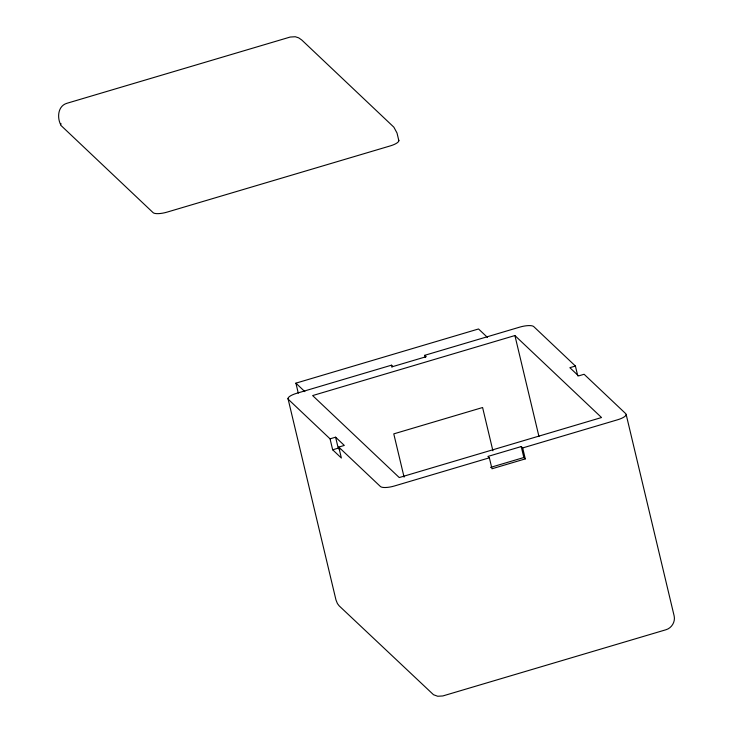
<?xml version="1.0" encoding="UTF-8"?>
<svg xmlns="http://www.w3.org/2000/svg" width="733" height="733" viewBox="0 0 733 733"><rect width="100%" height="100%" fill="white"/><g stroke="black" fill="none" stroke-linecap="round" stroke-linejoin="round"><path stroke-width="1.1" d="M298.285 393.163L295.903 383.157L478.539 328.97L487.482 337.437M577.76 375.901L575.414 366.042L533.725 326.579A11.765 3.399 -13.4 0 0 519.724 327.129L424.801 355.294L426.249 356.669L392.943 366.546L391.495 365.181L296.572 393.337A11.765 3.399 -13.4 0 0 288.371 399.384L330.052 438.838L332.663 449.796L341.367 458.033L338.756 447.075L344.308 445.426L335.604 437.189L330.052 438.838M514.914 335.549L312.634 395.573L399.256 477.559L601.536 417.535L514.914 335.549L538.957 436.492M575.414 366.042L569.862 367.682L578.557 375.919L584.109 374.27L625.799 413.733A11.765 3.399 -13.4 0 1 617.598 419.771L522.675 447.936L521.227 446.562L487.921 456.439L489.369 457.813L491.98 468.772L525.286 458.895L522.675 447.936M332.663 449.796L338.215 448.147L339.8 449.65M489.369 457.813L394.446 485.979A11.765 3.399 -13.4 0 1 380.445 486.529L338.756 447.075M490.524 467.397L523.838 457.52L525.286 458.895M295.903 383.157L304.846 391.624M626.174 414.548L674.158 615.977C675.478 621.813 671.685 628.099 665.958 629.748L442.805 695.956L437.711 696.258L433.524 694.737L339.15 605.843L337.409 603.534L335.98 599.979L287.996 398.56M521.227 446.562L523.838 457.52M492.906 450.795L482.598 407.521L393.777 433.872L404.085 477.146M398.844 140.69L397.02 133.021L393.85 127.157L301.776 40.013L298.67 37.841L295.289 36.742L290.195 37.044L67.042 103.252C57.944 105.79 56.908 117.326 60.674 124.692M424.801 355.294L425.323 357.484M391.495 365.181L392.018 367.37M335.604 437.189L338.215 448.147M61.077 123.703A11.765 3.399 -13.4 0 0 61.041 125.517L153.115 212.662A11.765 3.399 -13.4 0 0 167.115 212.112L390.268 145.904A11.765 3.399 -13.4 0 0 398.468 139.866"/></g></svg>
